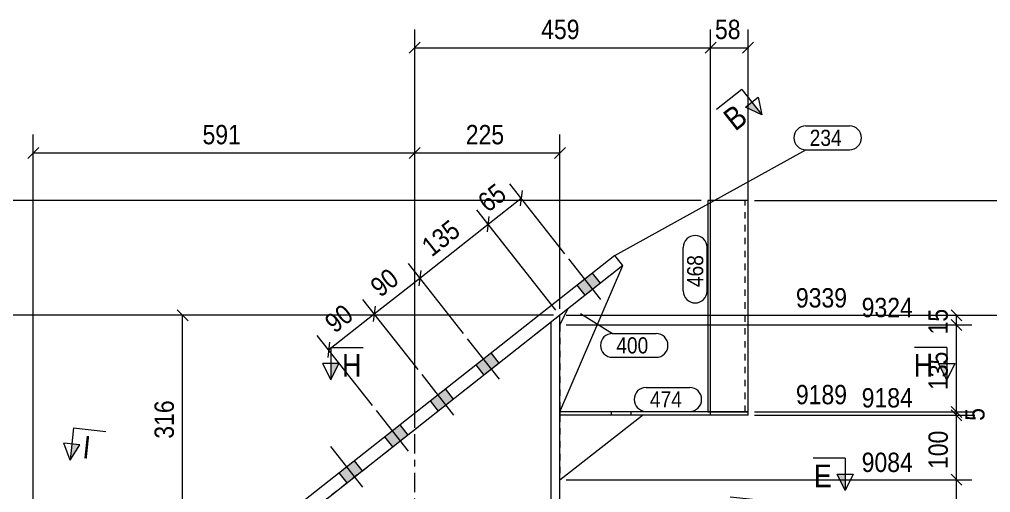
# Model space of a CAD drawing. Header units: millimetres. Extents: x 2 to 579, y 1 to 825.
# Drawn here: x 236.2 to 386.8, y 611.4 to 684.7 of the extents above; entities that cross this region are included whole.
import ezdxf

# ---------------------------------------------------------------- set-up
doc = ezdxf.new("R2010")
doc.units = ezdxf.units.MM
for name, pattern in [('XKITLINE00', [0]), ('XKITLINE01', [4, 1, -1, 1, -1]), ('XKITLINE03', [6, 3, -1, 1, -1])]:
    doc.linetypes.add(name, pattern=pattern)
for name, color, linetype, lineweight in [('Bolt', 3, 'Continuous', 0), ('Dimensions', 7, 'Continuous', 0), ('Part', 2, 'Continuous', 0), ('PartMark', 7, 'Continuous', 0), ('Section', 6, 'Continuous', 0)]:
    doc.layers.add(name, color=color, linetype=linetype, lineweight=lineweight)
doc.styles.add('ARIAL', font='ARIAL.TTF')

# ---------------------------------------------------------------- blocks, each defined once
blk = doc.blocks.new('*A15')
at = {"layer": 'Bolt'}
for points in [[(323.93, 641.99), (322.69, 643.56), (325.05, 645.42), (326.29, 643.85)], [(323.93, 641.99), (322.69, 643.56), (325.05, 645.42), (326.29, 643.85)], [(308.23, 629.61), (306.99, 631.18), (309.34, 633.04), (310.58, 631.47)], [(308.23, 629.61), (306.99, 631.18), (309.34, 633.04), (310.58, 631.47)], [(301.16, 624.04), (299.92, 625.61), (302.28, 627.47), (303.51, 625.9)], [(301.16, 624.04), (299.92, 625.61), (302.28, 627.47), (303.51, 625.9)], [(294.09, 618.47), (292.85, 620.04), (295.21, 621.9), (296.45, 620.32)], [(294.09, 618.47), (292.85, 620.04), (295.21, 621.9), (296.45, 620.32)], [(287.02, 612.9), (285.78, 614.47), (288.14, 616.32), (289.38, 614.75)], [(287.02, 612.9), (285.78, 614.47), (288.14, 616.32), (289.38, 614.75)], [(256.4, 588.75), (255.16, 590.32), (257.51, 592.18), (258.75, 590.61)], [(256.4, 588.75), (255.16, 590.32), (257.51, 592.18), (258.75, 590.61)], [(249.33, 583.18), (248.09, 584.75), (250.45, 586.61), (251.68, 585.04)], [(249.33, 583.18), (248.09, 584.75), (250.45, 586.61), (251.68, 585.04)], [(242.26, 577.61), (241.02, 579.18), (243.38, 581.04), (244.62, 579.46)], [(242.26, 577.61), (241.02, 579.18), (243.38, 581.04), (244.62, 579.46)], [(228.91, 567.08), (227.67, 568.65), (230.03, 570.51), (231.27, 568.94)], [(228.91, 567.08), (227.67, 568.65), (230.03, 570.51), (231.27, 568.94)]]:
    blk.add_hatch(color=3, dxfattribs=at).paths.add_polyline_path(points, flags=17)
at = {"layer": 'Bolt', "color": 3, "linetype": 'XKITLINE00', "lineweight": 0}
for p, q in [((326.35, 641.35), (321.4, 647.63)), ((326.35, 641.35), (321.4, 647.63)), ((326.29, 643.85), (325.05, 645.42)), ((326.29, 643.85), (325.05, 645.42)), ((323.93, 641.99), (322.69, 643.56)), ((323.93, 641.99), (322.69, 643.56)), ((310.64, 628.97), (305.69, 635.25)), ((310.64, 628.97), (305.69, 635.25)), ((310.58, 631.47), (309.34, 633.04)), ((310.58, 631.47), (309.34, 633.04)), ((308.23, 629.61), (306.99, 631.18)), ((308.23, 629.61), (306.99, 631.18)), ((303.57, 623.4), (298.62, 629.68)), ((303.57, 623.4), (298.62, 629.68)), ((303.51, 625.9), (302.28, 627.47)), ((303.51, 625.9), (302.28, 627.47)), ((301.16, 624.04), (299.92, 625.61)), ((301.16, 624.04), (299.92, 625.61)), ((296.51, 617.83), (291.55, 624.11)), ((296.51, 617.83), (291.55, 624.11)), ((296.45, 620.32), (295.21, 621.9)), ((296.45, 620.32), (295.21, 621.9)), ((294.09, 618.47), (292.85, 620.04)), ((294.09, 618.47), (292.85, 620.04)), ((289.44, 612.25), (284.49, 618.54)), ((289.44, 612.25), (284.49, 618.54)), ((289.38, 614.75), (288.14, 616.32)), ((289.38, 614.75), (288.14, 616.32)), ((287.02, 612.9), (285.78, 614.47)), ((287.02, 612.9), (285.78, 614.47)), ((258.81, 588.11), (253.86, 594.39)), ((258.81, 588.11), (253.86, 594.39)), ((258.75, 590.61), (257.51, 592.18)), ((258.75, 590.61), (257.51, 592.18)), ((256.4, 588.75), (255.16, 590.32)), ((256.4, 588.75), (255.16, 590.32)), ((251.74, 582.54), (246.79, 588.82)), ((251.74, 582.54), (246.79, 588.82)), ((251.68, 585.04), (250.45, 586.61)), ((251.68, 585.04), (250.45, 586.61)), ((249.33, 583.18), (248.09, 584.75)), ((249.33, 583.18), (248.09, 584.75)), ((244.68, 576.97), (239.72, 583.25)), ((244.68, 576.97), (239.72, 583.25)), ((244.62, 579.46), (243.38, 581.04)), ((244.62, 579.46), (243.38, 581.04)), ((242.26, 577.61), (241.02, 579.18)), ((242.26, 577.61), (241.02, 579.18)), ((231.33, 566.44), (226.37, 572.72)), ((231.33, 566.44), (226.37, 572.72)), ((231.27, 568.94), (230.03, 570.51)), ((231.27, 568.94), (230.03, 570.51)), ((228.91, 567.08), (227.67, 568.65)), ((228.91, 567.08), (227.67, 568.65))]:
    blk.add_line(p, q, dxfattribs=at)
blk = doc.blocks.new('*A28')
at = {"layer": 'Part', "color": 2, "linetype": 'XKITLINE00', "lineweight": 0}
for p, q in [((328.51, 648.15), (278.57, 608.78)), ((329.75, 646.58), (328.51, 648.15)), ((329.75, 646.58), (281.42, 608.48)), ((275.55, 606.4), (224.06, 565.81)), ((225.3, 564.24), (275.26, 603.62)), ((224.06, 565.81), (225.3, 564.24))]:
    blk.add_line(p, q, dxfattribs=at)
at = {"layer": 'Part', "color": 7, "linetype": 'XKITLINE01', "lineweight": 0}
for p, q in [((281.42, 608.48), (275.26, 603.62)), ((278.57, 608.78), (275.55, 606.4))]:
    blk.add_line(p, q, dxfattribs=at)
blk = doc.blocks.new('*A29')
at = {"layer": 'Part', "color": 7, "linetype": 'XKITLINE01', "lineweight": 0}
blk.add_line((319.99, 638.89), (274.99, 603.41), dxfattribs=at)
at = {"layer": 'Part', "color": 2, "linetype": 'XKITLINE00', "lineweight": 0}
for p, q in [((319.99, 527.46), (319.99, 638.89)), ((318.59, 637.78), (318.59, 527.46))]:
    blk.add_line(p, q, dxfattribs=at)
at = {"layer": 'Part', "color": 7, "linetype": 'XKITLINE03', "lineweight": 0}
blk.add_line((297.49, 527.46), (297.49, 631.15), dxfattribs=at)
blk = doc.blocks.new('*A35')
at = {"layer": 'Part', "color": 2, "linetype": 'XKITLINE00', "lineweight": 0}
blk.add_line((319.99, 613.39), (332.79, 623.39), dxfattribs=at)
at = {"layer": 'Part', "color": 7, "linetype": 'XKITLINE01', "lineweight": 0}
for p, q in [((319.99, 623.39), (319.99, 613.39)), ((332.79, 623.39), (319.99, 623.39))]:
    blk.add_line(p, q, dxfattribs=at)
blk = doc.blocks.new('*A36')
at = {"layer": 'Part', "color": 2, "linetype": 'XKITLINE00', "lineweight": 0}
for p, q in [((349.17, 623.89), (319.99, 623.89)), ((328, 623.39), (328, 623.89)), ((343.37, 623.39), (343.37, 623.89)), ((349.17, 623.39), (349.17, 623.89)), ((349.17, 623.39), (319.99, 623.39))]:
    blk.add_line(p, q, dxfattribs=at)
at = {"layer": 'Part', "color": 7, "linetype": 'XKITLINE01', "lineweight": 0}
for p, q in [((319.99, 623.89), (319.99, 623.39)), ((319.99, 623.39), (319.99, 623.89)), ((331.07, 623.39), (331.07, 623.89))]:
    blk.add_line(p, q, dxfattribs=at)
blk = doc.blocks.new('*A37')
at = {"layer": 'Part', "color": 2, "linetype": 'XKITLINE00', "lineweight": 0}
for p, q in [((319.99, 623.89), (329.75, 646.58)), ((321.17, 639.81), (319.99, 637.39))]:
    blk.add_line(p, q, dxfattribs=at)
at = {"layer": 'Part', "color": 7, "linetype": 'XKITLINE01', "lineweight": 0}
for p, q in [((329.75, 646.58), (321.17, 639.81)), ((319.99, 637.39), (319.99, 623.89))]:
    blk.add_line(p, q, dxfattribs=at)
blk = doc.blocks.new('*A38')
at = {"layer": 'Part', "color": 2, "linetype": 'XKITLINE00', "lineweight": 0}
for p, q in [((349.17, 656.66), (342.92, 656.66)), ((342.92, 656.66), (342.92, 623.89)), ((343.37, 623.89), (343.37, 656.66)), ((349.17, 623.89), (349.17, 656.66)), ((342.92, 623.89), (349.17, 623.89))]:
    blk.add_line(p, q, dxfattribs=at)
at = {"layer": 'Part', "color": 7, "linetype": 'XKITLINE01', "lineweight": 0}
blk.add_line((348.72, 623.89), (348.72, 656.66), dxfattribs=at)
blk = doc.blocks.new('*A170')
at = {"layer": 'Dimensions', "color": 7, "linetype": 'XKITLINE00', "lineweight": 0}
blk.add_line((341.92, 656.66), (119.19, 656.66), dxfattribs=at)
blk = doc.blocks.new('*A175')
at = {"layer": 'Section'}
blk.add_hatch(color=3, dxfattribs=at).paths.add_polyline_path([(364.24, 614.23), (364.24, 611.73), (362.99, 614.23)], flags=17)
at = {"layer": 'Section', "color": 1, "linetype": 'XKITLINE00', "lineweight": 0}
for q in [(359.24, 616.73), (364.24, 611.73)]:
    blk.add_line((364.24, 616.73), q, dxfattribs=at)
at = {"layer": 'Section', "color": 3, "linetype": 'XKITLINE00', "lineweight": 0}
for p, q in [((362.99, 614.23), (365.49, 614.23)), ((364.24, 611.73), (362.99, 614.23)), ((365.49, 614.23), (364.24, 611.73))]:
    blk.add_line(p, q, dxfattribs=at)
at = {"layer": 'Section', "color": 7, "style": 'ARIAL', "width": 0.85}
blk.add_text('E', height=3.5, dxfattribs=at).set_placement((359.37, 612.23))
blk = doc.blocks.new('*A176')
at = {"layer": 'Section'}
for points in [[(349.76, 671.9), (351.31, 669.94), (348.78, 671.13)], [(208.55, 560.59), (209.12, 557.85), (207.57, 559.81)]]:
    blk.add_hatch(color=3, dxfattribs=at).paths.add_polyline_path(points, flags=17)
at = {"layer": 'Section', "color": 1, "linetype": 'XKITLINE00', "lineweight": 0}
for p, q in [((348.21, 673.87), (344.28, 670.77)), ((348.21, 673.87), (351.31, 669.94)), ((206.02, 561.78), (209.95, 564.87)), ((206.02, 561.78), (209.12, 557.85))]:
    blk.add_line(p, q, dxfattribs=at)
at = {"layer": 'Section', "color": 3, "linetype": 'XKITLINE00', "lineweight": 0}
for p, q in [((348.78, 671.13), (350.74, 672.68)), ((350.74, 672.68), (351.31, 669.94)), ((351.31, 669.94), (348.78, 671.13)), ((208.55, 560.59), (206.59, 559.04)), ((209.12, 557.85), (208.55, 560.59)), ((209.12, 557.85), (206.59, 559.04))]:
    blk.add_line(p, q, dxfattribs=at)
at = {"layer": 'Section', "color": 7, "style": 'ARIAL', "width": 0.85}
for p in [(347.18, 667.32), (210.18, 559.32)]:
    blk.add_text('B', height=3.5, rotation=38.2507, dxfattribs=at).set_placement(p)
blk = doc.blocks.new('*A184')
at = {"layer": 'Dimensions', "color": 7, "linetype": 'XKITLINE00', "lineweight": 0}
for p, q in [((320.99, 638.89), (437.81, 638.89)), ((434.56, 639.73), (436.26, 638.04)), ((435.41, 605.87), (435.41, 638.89)), ((297.61, 605.87), (437.81, 605.87)), ((434.56, 606.72), (436.26, 605.02))]:
    blk.add_line(p, q, dxfattribs=at)
at = {"layer": 'Dimensions', "color": 3}
for p in [(435.41, 638.89), (435.41, 605.87)]:
    blk.add_point(p, dxfattribs=at)
at = {"layer": 'Dimensions', "color": 3, "style": 'ARIAL', "width": 0.85}
blk.add_text('330', height=3, rotation=90.0002, dxfattribs=at).set_placement((434.06, 619.04))
blk = doc.blocks.new('*A186')
at = {"layer": 'Dimensions', "color": 7, "linetype": 'XKITLINE00', "lineweight": 0}
blk.add_line((320.99, 638.89), (395.89, 638.89), dxfattribs=at)
blk = doc.blocks.new('*A187')
at = {"layer": 'Dimensions', "color": 7, "linetype": 'XKITLINE00', "lineweight": 0}
for p, q in [((350.17, 656.66), (395.89, 656.66)), ((392.64, 657.51), (394.34, 655.81)), ((393.49, 638.89), (393.49, 656.66)), ((320.99, 638.89), (395.89, 638.89)), ((392.64, 639.73), (394.34, 638.04))]:
    blk.add_line(p, q, dxfattribs=at)
at = {"layer": 'Dimensions', "color": 3}
for p in [(393.49, 656.66), (393.49, 638.89)]:
    blk.add_point(p, dxfattribs=at)
at = {"layer": 'Dimensions', "color": 3, "style": 'ARIAL', "width": 0.85}
blk.add_text('178', height=3, rotation=90.0002, dxfattribs=at).set_placement((392.14, 644.44))
blk = doc.blocks.new('*A189')
at = {"layer": 'Dimensions', "color": 7, "linetype": 'XKITLINE00', "lineweight": 0}
blk.add_line((318.99, 638.89), (130.64, 638.89), dxfattribs=at)
blk = doc.blocks.new('*A192')
at = {"layer": 'Dimensions', "color": 7, "linetype": 'XKITLINE00', "lineweight": 0}
blk.add_line((318.99, 638.89), (150.64, 638.89), dxfattribs=at)
blk = doc.blocks.new('*A196')
at = {"layer": 'Dimensions', "color": 7, "linetype": 'XKITLINE00', "lineweight": 0}
blk.add_line((318.99, 638.89), (164.64, 638.89), dxfattribs=at)
blk = doc.blocks.new('*A205')
at = {"layer": 'Dimensions', "color": 7, "linetype": 'XKITLINE00', "lineweight": 0}
for p, q in [((320.99, 613.39), (383.89, 613.39)), ((380.64, 614.23), (382.34, 612.54)), ((381.49, 495.88), (381.49, 613.39)), ((348.74, 495.88), (383.89, 495.88)), ((380.64, 496.73), (382.34, 495.04))]:
    blk.add_line(p, q, dxfattribs=at)
at = {"layer": 'Dimensions', "color": 3}
for p in [(381.49, 613.39), (381.49, 495.88)]:
    blk.add_point(p, dxfattribs=at)
at = {"layer": 'Dimensions', "color": 3, "style": 'ARIAL', "width": 0.85}
blk.add_text('9084', height=3, dxfattribs=at).set_placement((366.79, 614.59))
blk.add_text('1204', height=3, rotation=90.0002, dxfattribs=at).set_placement((380.14, 550.18))
blk = doc.blocks.new('*A206')
at = {"layer": 'Dimensions', "color": 7, "linetype": 'XKITLINE00', "lineweight": 0}
for p, q in [((380.64, 624.23), (382.34, 622.54)), ((350.17, 623.39), (383.89, 623.39)), ((381.49, 613.39), (381.49, 623.39)), ((320.99, 613.39), (383.89, 613.39)), ((380.64, 614.23), (382.34, 612.54))]:
    blk.add_line(p, q, dxfattribs=at)
at = {"layer": 'Dimensions', "color": 3}
for p in [(381.49, 623.39), (381.49, 613.39)]:
    blk.add_point(p, dxfattribs=at)
at = {"layer": 'Dimensions', "color": 3, "style": 'ARIAL', "width": 0.85}
blk.add_text('9184', height=3, dxfattribs=at).set_placement((366.79, 624.59))
blk.add_text('100', height=3, rotation=90.0002, dxfattribs=at).set_placement((380.14, 615.05))
blk = doc.blocks.new('*A207')
at = {"layer": 'Dimensions', "color": 7, "linetype": 'XKITLINE00', "lineweight": 0}
for p, q in [((350.17, 623.89), (384.34, 623.89)), ((380.64, 624.73), (382.34, 623.04)), ((380.64, 624.23), (382.34, 622.54)), ((381.49, 623.39), (381.49, 623.89)), ((350.17, 623.39), (384.34, 623.39))]:
    blk.add_line(p, q, dxfattribs=at)
at = {"layer": 'Dimensions', "color": 3}
for p in [(381.49, 623.89), (381.49, 623.39)]:
    blk.add_point(p, dxfattribs=at)
at = {"layer": 'Dimensions', "color": 3, "style": 'ARIAL', "width": 0.85}
blk.add_text('9189', height=3, dxfattribs=at).set_placement((356.59, 625.09))
blk.add_text('5', height=3, rotation=90.0002, dxfattribs=at).set_placement((385.84, 622.52))
blk = doc.blocks.new('*A208')
at = {"layer": 'Dimensions', "color": 7, "linetype": 'XKITLINE00', "lineweight": 0}
for p, q in [((320.99, 637.39), (383.89, 637.39)), ((380.64, 638.23), (382.34, 636.54)), ((381.49, 623.89), (381.49, 637.39)), ((350.17, 623.89), (383.89, 623.89)), ((380.64, 624.73), (382.34, 623.04))]:
    blk.add_line(p, q, dxfattribs=at)
at = {"layer": 'Dimensions', "color": 3}
for p in [(381.49, 637.39), (381.49, 623.89)]:
    blk.add_point(p, dxfattribs=at)
at = {"layer": 'Dimensions', "color": 3, "style": 'ARIAL', "width": 0.85}
blk.add_text('9324', height=3, dxfattribs=at).set_placement((366.79, 638.59))
blk.add_text('135', height=3, rotation=90.0002, dxfattribs=at).set_placement((380.14, 627.3))
blk = doc.blocks.new('*A209')
at = {"layer": 'Dimensions', "color": 7, "linetype": 'XKITLINE00', "lineweight": 0}
for p, q in [((320.99, 638.89), (383.89, 638.89)), ((380.64, 639.73), (382.34, 638.04)), ((381.49, 637.39), (381.49, 638.89)), ((320.99, 637.39), (383.89, 637.39)), ((380.64, 638.23), (382.34, 636.54))]:
    blk.add_line(p, q, dxfattribs=at)
at = {"layer": 'Dimensions', "color": 3}
for p in [(381.49, 638.89), (381.49, 637.39)]:
    blk.add_point(p, dxfattribs=at)
at = {"layer": 'Dimensions', "color": 3, "style": 'ARIAL', "width": 0.85}
blk.add_text('9339', height=3, dxfattribs=at).set_placement((356.59, 640.09))
blk.add_text('15', height=3, rotation=90.0002, dxfattribs=at).set_placement((380.14, 635.91))
blk = doc.blocks.new('*A214')
at = {"layer": 'Dimensions', "color": 7, "linetype": 'XKITLINE00', "lineweight": 0}
for p, q in [((297.49, 622.15), (297.49, 683.2)), ((343.37, 624.89), (343.37, 683.2)), ((298.34, 681.2), (296.64, 679.5)), ((344.21, 681.2), (342.52, 679.5)), ((297.49, 680.35), (343.37, 680.35))]:
    blk.add_line(p, q, dxfattribs=at)
at = {"layer": 'Dimensions', "color": 3}
for p in [(297.49, 680.35), (343.37, 680.35)]:
    blk.add_point(p, dxfattribs=at)
at = {"layer": 'Dimensions', "color": 3, "style": 'ARIAL', "width": 0.85}
blk.add_text('459', height=3, dxfattribs=at).set_placement((317.09, 681.7))
blk = doc.blocks.new('*A215')
at = {"layer": 'Dimensions', "color": 7, "linetype": 'XKITLINE00', "lineweight": 0}
for p, q in [((343.37, 624.89), (343.37, 683.2)), ((349.17, 624.89), (349.17, 683.2)), ((344.21, 681.2), (342.52, 679.5)), ((350.02, 681.2), (348.32, 679.5)), ((343.37, 680.35), (349.17, 680.35))]:
    blk.add_line(p, q, dxfattribs=at)
at = {"layer": 'Dimensions', "color": 3}
for p in [(343.37, 680.35), (349.17, 680.35)]:
    blk.add_point(p, dxfattribs=at)
at = {"layer": 'Dimensions', "color": 3, "style": 'ARIAL', "width": 0.85}
blk.add_text('58', height=3, dxfattribs=at).set_placement((344.04, 681.7))
blk = doc.blocks.new('*A217')
at = {"layer": 'Section'}
for points in [[(245.58, 618.8), (244.07, 616.44), (244.34, 618.93)], [(351.09, 607.67), (350.83, 605.18), (349.85, 607.8)]]:
    blk.add_hatch(color=3, dxfattribs=at).paths.add_polyline_path(points, flags=17)
at = {"layer": 'Section', "color": 1, "linetype": 'XKITLINE00', "lineweight": 0}
for p, q in [((244.6, 621.41), (244.07, 616.44)), ((244.6, 621.41), (249.57, 620.89)), ((351.36, 610.15), (346.38, 610.68)), ((351.36, 610.15), (350.83, 605.18))]:
    blk.add_line(p, q, dxfattribs=at)
at = {"layer": 'Section', "color": 3, "linetype": 'XKITLINE00', "lineweight": 0}
for p, q in [((244.07, 616.44), (243.09, 619.06)), ((245.58, 618.8), (243.09, 619.06)), ((244.07, 616.44), (245.58, 618.8)), ((349.85, 607.8), (352.34, 607.54)), ((350.83, 605.18), (349.85, 607.8)), ((352.34, 607.54), (350.83, 605.18))]:
    blk.add_line(p, q, dxfattribs=at)
at = {"layer": 'Section', "color": 7, "style": 'ARIAL', "width": 0.85}
for p in [(245.87, 616.75), (347.85, 606)]:
    blk.add_text('I', height=3.5, rotation=-6.0218, dxfattribs=at).set_placement(p)
blk = doc.blocks.new('*A218')
at = {"layer": 'Section'}
for points in [[(285.72, 631.39), (284.47, 628.89), (284.47, 631.39)], [(379.97, 631.39), (379.97, 628.89), (378.72, 631.39)]]:
    blk.add_hatch(color=3, dxfattribs=at).paths.add_polyline_path(points, flags=17)
at = {"layer": 'Section', "color": 1, "linetype": 'XKITLINE00', "lineweight": 0}
for p, q in [((284.47, 633.89), (289.47, 633.89)), ((284.47, 633.89), (284.47, 628.89)), ((379.97, 633.89), (374.97, 633.89)), ((379.97, 633.89), (379.97, 628.89))]:
    blk.add_line(p, q, dxfattribs=at)
at = {"layer": 'Section', "color": 3, "linetype": 'XKITLINE00', "lineweight": 0}
for p, q in [((284.47, 628.89), (283.22, 631.39)), ((285.72, 631.39), (283.22, 631.39)), ((284.47, 628.89), (285.72, 631.39)), ((378.72, 631.39), (381.22, 631.39)), ((379.97, 628.89), (378.72, 631.39)), ((381.22, 631.39), (379.97, 628.89))]:
    blk.add_line(p, q, dxfattribs=at)
at = {"layer": 'Section', "color": 7, "style": 'ARIAL', "width": 0.85}
for p in [(286.22, 629.39), (374.85, 629.39)]:
    blk.add_text('H', height=3.5, dxfattribs=at).set_placement(p)
blk = doc.blocks.new('*A227')
at = {"layer": 'PartMark', "color": 7, "linetype": 'XKITLINE00', "lineweight": 0}
for p, q in [((339.12, 642.65), (339.12, 649.41)), ((342.82, 642.65), (342.82, 649.41))]:
    blk.add_line(p, q, dxfattribs=at)
for centre, start, end in [((340.97, 649.41), 0, 180), ((340.97, 642.65), 180, 0)]:
    blk.add_arc(centre, 1.85, start, end, dxfattribs=at)
at = {"layer": 'PartMark', "color": 3, "style": 'ARIAL', "width": 0.85}
blk.add_text('468', height=2.5, rotation=90.0002, dxfattribs=at).set_placement((342.22, 643.25))
blk = doc.blocks.new('*A228')
at = {"layer": 'PartMark', "color": 7, "linetype": 'XKITLINE00', "lineweight": 0}
for p, q in [((323.19, 639.17), (328.14, 636.07)), ((328.14, 636.07), (334.9, 636.07)), ((328.14, 632.37), (334.9, 632.37))]:
    blk.add_line(p, q, dxfattribs=at)
for centre, start, end in [((328.14, 634.22), 90, 270), ((334.9, 634.22), 270, 90)]:
    blk.add_arc(centre, 1.85, start, end, dxfattribs=at)
at = {"layer": 'PartMark', "color": 3, "style": 'ARIAL', "width": 0.85}
blk.add_text('400', height=2.5, dxfattribs=at).set_placement((328.74, 632.97))
blk = doc.blocks.new('*A229')
at = {"layer": 'PartMark', "color": 7, "linetype": 'XKITLINE00', "lineweight": 0}
for p, q in [((333.35, 627.69), (340.12, 627.69)), ((333.35, 623.99), (340.12, 623.99))]:
    blk.add_line(p, q, dxfattribs=at)
for centre, start, end in [((333.35, 625.84), 90, 270), ((340.12, 625.84), 270, 90)]:
    blk.add_arc(centre, 1.85, start, end, dxfattribs=at)
at = {"layer": 'PartMark', "color": 3, "style": 'ARIAL', "width": 0.85}
blk.add_text('474', height=2.5, dxfattribs=at).set_placement((333.95, 624.59))
blk = doc.blocks.new('*A234')
at = {"layer": 'PartMark', "color": 7, "linetype": 'XKITLINE00', "lineweight": 0}
for p, q in [((358.13, 668.24), (364.9, 668.24)), ((328.51, 648.15), (358.13, 664.54)), ((358.13, 664.54), (364.9, 664.54))]:
    blk.add_line(p, q, dxfattribs=at)
for centre, start, end in [((358.13, 666.39), 90, 270), ((364.9, 666.39), 270, 90)]:
    blk.add_arc(centre, 1.85, start, end, dxfattribs=at)
at = {"layer": 'PartMark', "color": 3, "style": 'ARIAL', "width": 0.85}
blk.add_text('234', height=2.5, dxfattribs=at).set_placement((358.73, 665.14))
blk = doc.blocks.new('*A239')
at = {"layer": 'Dimensions', "color": 7, "linetype": 'XKITLINE00', "lineweight": 0}
for p, q in [((318.99, 638.89), (258.64, 638.89)), ((260.64, 639.73), (262.34, 638.04)), ((261.49, 607.28), (261.49, 638.89)), ((282.24, 607.28), (258.64, 607.28)), ((260.64, 608.13), (262.34, 606.43))]:
    blk.add_line(p, q, dxfattribs=at)
at = {"layer": 'Dimensions', "color": 3}
for p in [(261.49, 638.89), (261.49, 607.28)]:
    blk.add_point(p, dxfattribs=at)
at = {"layer": 'Dimensions', "color": 3, "style": 'ARIAL', "width": 0.85}
blk.add_text('316', height=3, rotation=90.0002, dxfattribs=at).set_placement((260.14, 619.75))
blk = doc.blocks.new('*A240')
at = {"layer": 'Dimensions', "color": 7, "linetype": 'XKITLINE00', "lineweight": 0}
for p, q in [((298, 630.47), (289.44, 641.33)), ((291.34, 640.28), (291.06, 637.9)), ((284.14, 633.52), (291.2, 639.09)), ((290.93, 624.89), (282.37, 635.76)), ((284.28, 634.71), (283.99, 632.33))]:
    blk.add_line(p, q, dxfattribs=at)
at = {"layer": 'Dimensions', "color": 3}
for p in [(291.2, 639.09), (284.14, 633.52)]:
    blk.add_point(p, dxfattribs=at)
at = {"layer": 'Dimensions', "color": 3, "style": 'ARIAL', "width": 0.85}
blk.add_text('90', height=3, rotation=38.2507, dxfattribs=at).set_placement((285.09, 635.99))
blk = doc.blocks.new('*A241')
at = {"layer": 'Dimensions', "color": 7, "linetype": 'XKITLINE00', "lineweight": 0}
for p, q in [((305.07, 636.04), (296.51, 646.9)), ((291.2, 639.09), (298.27, 644.66)), ((298.41, 645.85), (298.13, 643.47)), ((298, 630.47), (289.44, 641.33)), ((291.34, 640.28), (291.06, 637.9))]:
    blk.add_line(p, q, dxfattribs=at)
at = {"layer": 'Dimensions', "color": 3}
for p in [(298.27, 644.66), (291.2, 639.09)]:
    blk.add_point(p, dxfattribs=at)
at = {"layer": 'Dimensions', "color": 3, "style": 'ARIAL', "width": 0.85}
blk.add_text('90', height=3, rotation=38.2507, dxfattribs=at).set_placement((292.15, 641.56))
blk = doc.blocks.new('*A242')
at = {"layer": 'Dimensions', "color": 7, "linetype": 'XKITLINE00', "lineweight": 0}
for p, q in [((319.37, 639.67), (307.09, 655.25)), ((309, 654.2), (308.72, 651.82)), ((298.27, 644.66), (308.86, 653.01)), ((305.07, 636.04), (296.51, 646.9)), ((298.41, 645.85), (298.13, 643.47))]:
    blk.add_line(p, q, dxfattribs=at)
at = {"layer": 'Dimensions', "color": 3}
for p in [(308.86, 653.01), (298.27, 644.66)]:
    blk.add_point(p, dxfattribs=at)
at = {"layer": 'Dimensions', "color": 3, "style": 'ARIAL', "width": 0.85}
blk.add_text('135', height=3, rotation=38.2507, dxfattribs=at).set_placement((300.11, 647.83))
blk = doc.blocks.new('*A243')
at = {"layer": 'Dimensions', "color": 7, "linetype": 'XKITLINE00', "lineweight": 0}
for p, q in [((320.78, 648.42), (312.21, 659.28)), ((314.12, 658.24), (313.84, 655.85)), ((308.86, 653.01), (313.98, 657.04)), ((319.37, 639.67), (307.09, 655.25)), ((309, 654.2), (308.72, 651.82))]:
    blk.add_line(p, q, dxfattribs=at)
at = {"layer": 'Dimensions', "color": 3}
for p in [(313.98, 657.04), (308.86, 653.01)]:
    blk.add_point(p, dxfattribs=at)
at = {"layer": 'Dimensions', "color": 3, "style": 'ARIAL', "width": 0.85}
blk.add_text('65', height=3, rotation=38.2507, dxfattribs=at).set_placement((308.83, 654.71))
blk = doc.blocks.new('*A244')
at = {"layer": 'Dimensions', "color": 7, "linetype": 'XKITLINE00', "lineweight": 0}
for p, q in [((238.34, 575.52), (238.34, 666.89)), ((297.49, 622.15), (297.49, 666.89)), ((239.19, 664.88), (237.49, 663.19)), ((298.34, 664.88), (296.64, 663.19)), ((238.34, 664.04), (297.49, 664.04))]:
    blk.add_line(p, q, dxfattribs=at)
at = {"layer": 'Dimensions', "color": 3}
for p in [(238.34, 664.04), (297.49, 664.04)]:
    blk.add_point(p, dxfattribs=at)
at = {"layer": 'Dimensions', "color": 3, "style": 'ARIAL', "width": 0.85}
blk.add_text('591', height=3, dxfattribs=at).set_placement((264.58, 665.39))
blk = doc.blocks.new('*A245')
at = {"layer": 'Dimensions', "color": 7, "linetype": 'XKITLINE00', "lineweight": 0}
for p, q in [((297.49, 622.15), (297.49, 666.89)), ((319.99, 639.89), (319.99, 666.89)), ((298.34, 664.88), (296.64, 663.19)), ((320.84, 664.88), (319.14, 663.19)), ((297.49, 664.04), (319.99, 664.04))]:
    blk.add_line(p, q, dxfattribs=at)
at = {"layer": 'Dimensions', "color": 3}
for p in [(297.49, 664.04), (319.99, 664.04)]:
    blk.add_point(p, dxfattribs=at)
at = {"layer": 'Dimensions', "color": 3, "style": 'ARIAL', "width": 0.85}
blk.add_text('225', height=3, dxfattribs=at).set_placement((305.4, 665.39))
blk = doc.blocks.new('*A247')
at = {"layer": 'Dimensions', "color": 7, "linetype": 'XKITLINE00', "lineweight": 0}
for p, q in [((318.99, 638.89), (190.92, 638.89)), ((192.93, 639.73), (194.62, 638.04)), ((193.77, 603.41), (193.77, 638.89)), ((192.93, 604.26), (194.62, 602.56)), ((273.99, 603.41), (190.92, 603.41))]:
    blk.add_line(p, q, dxfattribs=at)
at = {"layer": 'Dimensions', "color": 3}
for p in [(193.77, 638.89), (193.77, 603.41)]:
    blk.add_point(p, dxfattribs=at)
at = {"layer": 'Dimensions', "color": 3, "style": 'ARIAL', "width": 0.85}
blk.add_text('9339', height=3, dxfattribs=at).set_placement((195.07, 640.09))
blk.add_text('355', height=3, rotation=90.0002, dxfattribs=at).set_placement((192.42, 617.81))

msp = doc.modelspace()

# ---------------------------------------------------------------- block references
at = {"lineweight": 0}
for name in ['*A214', '*A215', '*A176', '*A244', '*A245', '*A234', '*A243', '*A170', '*A187', '*A38', '*A242', '*A227', '*A28', '*A15', '*A241', '*A37', '*A189', '*A192', '*A196', '*A247', '*A209', '*A208', '*A240', '*A239', '*A184', '*A186', '*A228', '*A218', '*A207', '*A206', '*A229', '*A36', '*A35', '*A217', '*A205', '*A175']:
    msp.add_blockref(name, (0, 0), dxfattribs=at)
at = {"layer": 'Part', "lineweight": 0}
msp.add_blockref('*A29', (0, 0), dxfattribs=at)

doc.saveas('drawing.dxf')
